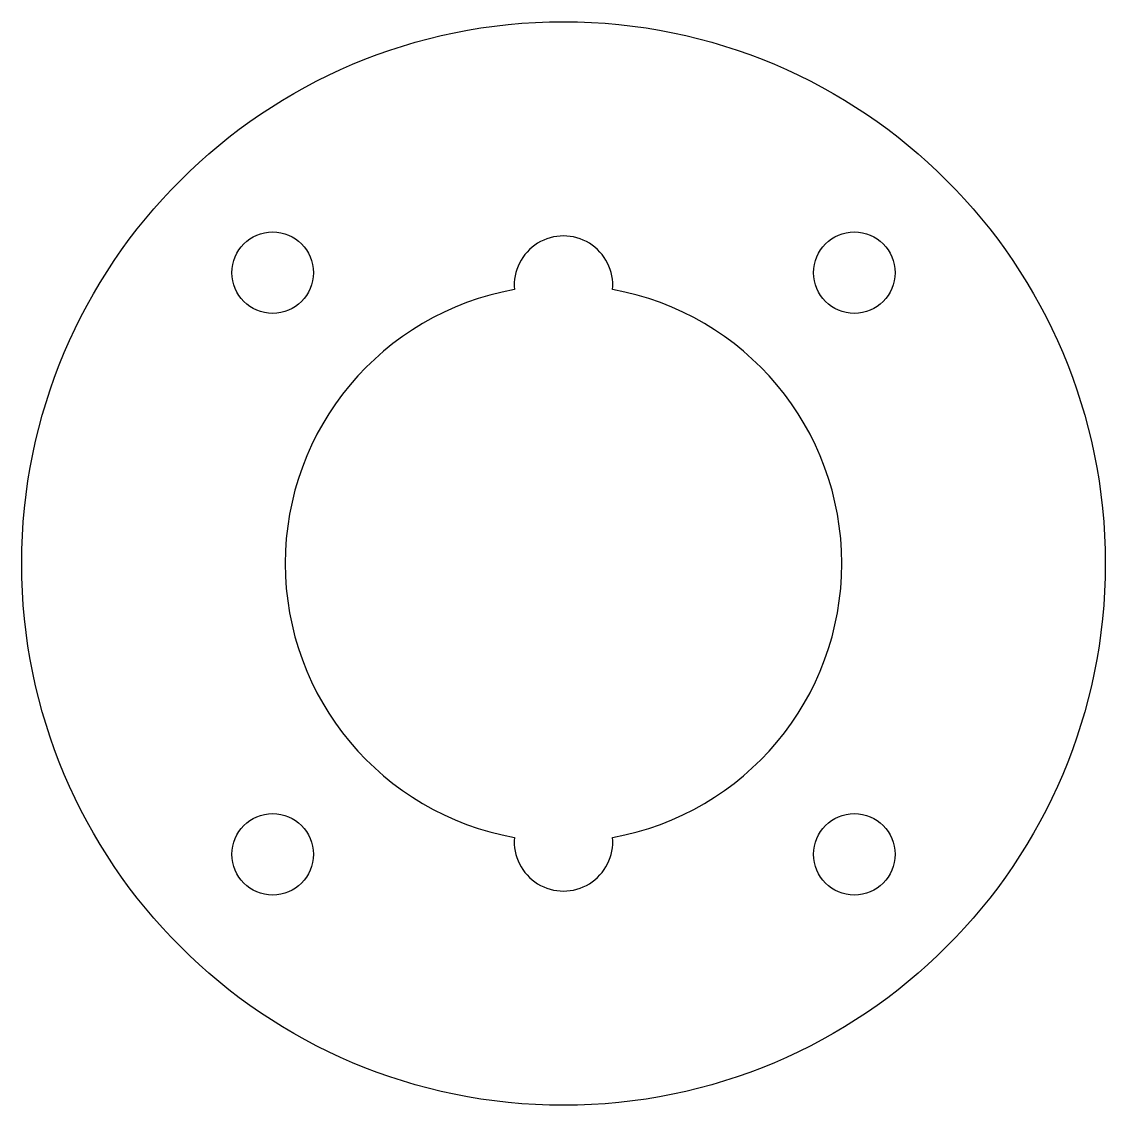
# Model space of a CAD drawing. Header units: inches. Extents: x -1.1 to 1.1, y -1.1 to 1.1.
import ezdxf

# ---------------------------------------------------------------- set-up
doc = ezdxf.new("R2010")
doc.units = ezdxf.units.IN
doc.header["$MEASUREMENT"] = 0

msp = doc.modelspace()

# ---------------------------------------------------------------- linework, layer by layer
at = {"color": 7, "linetype": 'Continuous', "lineweight": 25}
for centre, radius in [((0, 0), 1.1), ((-0.5904, 0.5904), 0.0827), ((0.5904, 0.5904), 0.0827), ((-0.5904, -0.5904), 0.0827), ((0.5904, -0.5904), 0.0827)]:
    msp.add_circle(centre, radius, dxfattribs=at)
for centre, radius, start, end in [((0, 0.565), 0.1, 354.9229, 185.0771), ((0, 0), 0.565, 100.1541, 259.8459), ((0, 0), 0.565, 280.1541, 79.8459), ((0, -0.565), 0.1, 174.9229, 5.0771)]:
    msp.add_arc(centre, radius, start, end, dxfattribs=at)

doc.saveas('drawing.dxf')
